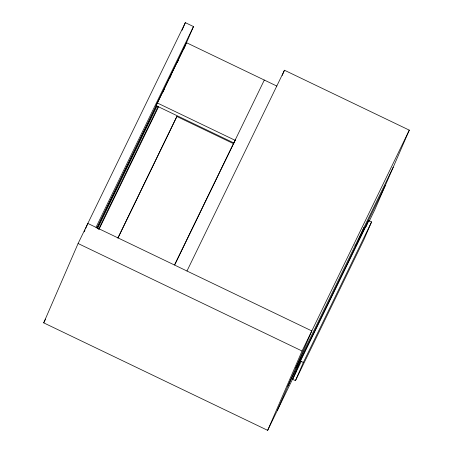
<?xml version="1.0" encoding="UTF-8"?>
<svg xmlns="http://www.w3.org/2000/svg" width="453" height="453" viewBox="0 0 453 453"><rect width="100%" height="100%" fill="white"/><g stroke="black" fill="none" stroke-linecap="round" stroke-linejoin="round"><path stroke-width="0.68" d="M296.539 370.877L267.666 430.35L43.709 322.853L78.092 243.51L185.334 22.65L193.488 26.563L183.884 48.72M84.207 231.817L85.045 229.881M85.606 228.589L87.842 223.431L311.8 330.928L277.412 410.271M182.032 30.277L185.334 22.65M157.248 102.939L235.062 140.288L233.895 142.978L156.081 105.628L186.494 42.701L276.84 86.07M233.657 143.737L176.885 116.489L117.99 237.984M282.185 75.481L284.461 70.232L409.291 130.147L374.908 209.49L369.048 221.562M267.666 430.35L302.049 351.007L409.291 130.147M292.581 379.28L300.469 361.069L368.719 220.526L371.59 221.902L363.697 240.113L295.452 380.662L292.581 379.28L301.228 361.477M295.452 380.662L303.34 362.451L371.59 221.902M364.014 227.372L356.12 245.583L354.869 244.982M365.996 226.806L368.719 220.526M43.709 322.853L45.532 319.088M95.996 227.344L193.488 26.563M156.081 105.628L185.328 45.391M96.959 227.933L156.5 105.306M162.672 92.599L164.218 89.422M169.462 78.618L171.002 75.441M177.174 62.735L178.714 59.558M97.072 227.989L156.619 105.362M97.491 228.691L157.038 106.064M98.669 229.122L158.216 106.495M98.873 229.654L158.726 106.393M117.905 237.955L176.885 116.489M174.53 264.954L264.314 80.056M174.909 264.467L235.435 139.807M186.97 271.013L284.461 70.232M295.769 367.921L393.261 167.14M287.876 386.132L385.373 185.351M78.092 243.51L302.049 351.007M300.469 361.069L303.34 362.451"/></g></svg>
